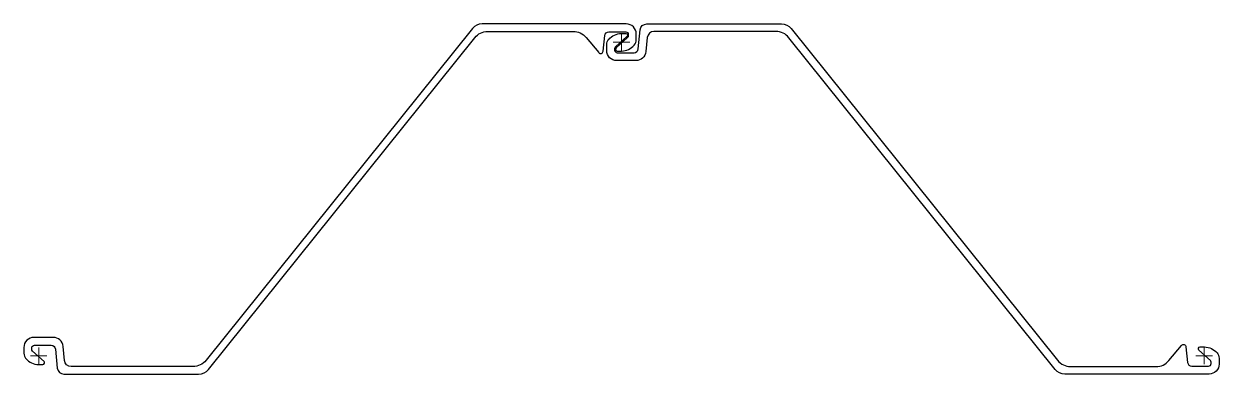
# Model space of a CAD drawing. Header units: millimetres. Extents: x 4 to 1440, y -749 to -329.
import ezdxf

# ---------------------------------------------------------------- set-up
doc = ezdxf.new("R2010")
doc.units = ezdxf.units.MM
doc.layers.add('ref', color=4, linetype='Continuous', lineweight=5)

# ---------------------------------------------------------------- blocks, each defined once
blk = doc.blocks.new('AZ18-700-s')
blk.add_lwpolyline([(642.1, 389, -0.221695), (657.4, 381.9), (672.7, 363.6, 0.663703), (678, 365.2), (679.9, 384, -0.385314), (684.9, 388.5), (705.2, 388.5, -0.414214), (708.2, 385.5), (708.2, 383.9, -0.212557), (707.3, 381.6), (693.5, 369.2, 0.687239), (694.9, 365.5), (700.2, 365.5, 0.219232), (715.3, 372.5, 0.17875), (717.8, 379), (717.8, 386, 0.414214), (705.7, 398), (532.6, 398, 0.227194), (520.9, 392.4), (201, -5.5, -0.227194), (185.4, -13), (39, -13, -0.385314), (31, -5.8), (29.3, 11.2, 0.385314), (17.4, 22), (-5.7, 22, 0.414214), (-17.8, 10), (-17.8, 3, 0.088672), (-17.1, -0.5, 0.088672), (-15.3, -3.5, 0.219232), (-0.2, -10.5), (5.1, -10.5, 0.687234), (6.5, -6.8), (-7.3, 5.6, -0.212557), (-8.3, 7.9), (-8.3, 9.5, -0.414214), (-5.2, 12.5), (15.1, 12.5, -0.385314), (20.1, 8), (22.4, -14.8, 0.385314), (30.4, -22), (192.1, -22, 0.227194), (203.8, -16.4), (523.8, 381.5, -0.227194), (539.3, 389)], format="xyb", close=True)
at = {"layer": 'ref'}
for p, q in [((710, 376), (690, 376)), ((700, 366), (700, 386)), ((10, 0), (-10, 0)), ((0, -10), (0, 10))]:
    blk.add_line(p, q, dxfattribs=at)
blk = doc.blocks.new('AZ18-700-d')
blk.add_blockref('AZ18-700-s', (0, 0))
at = {"xscale": -1, "rotation": 180}
blk.add_blockref('AZ18-700-s', (700, 376), dxfattribs=at)

msp = doc.modelspace()

# ---------------------------------------------------------------- block references
msp.add_blockref('AZ18-700-d', (21.9, -727.4))

doc.saveas('drawing.dxf')
